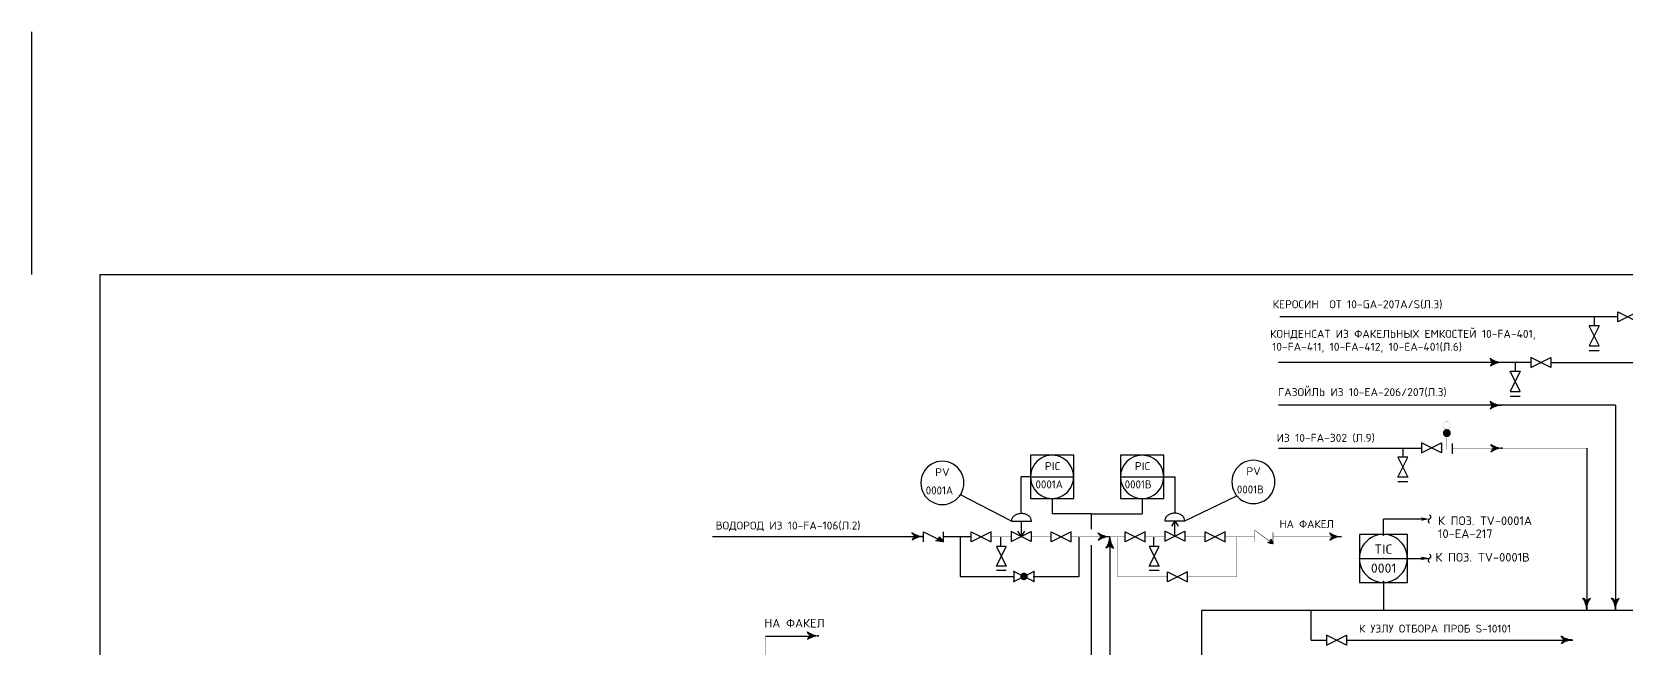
# Model space of a CAD drawing. Extents: x 270 to 589, y 86 to 206.
# Drawn here: x 269.98 to 295.87, y 109.53 to 119.53 of the extents above; entities that cross this region are included whole.
import ezdxf
from ezdxf.enums import TextEntityAlignment as Align

# ---------------------------------------------------------------- set-up
doc = ezdxf.new("R2010")
doc.units = 0
doc.header["$MEASUREMENT"] = 0
for name, pattern in [('HANDRAIL', [2, 1.5, -0.25, 0, -0.25]), ('HIDDEN', [0.125, 0.0625, -0.0625]), ('SDASH', [0.09375, 0.046875, -0.046875])]:
    doc.linetypes.add(name, pattern=pattern)
doc.layers.get('0').update_dxf_attribs({"linetype": 'CONTINUOUS'})
for name, color, linetype in [('IN-ATTRIBS', 7, 'CONTINUOUS'), ('IN-ELECTRICAL', 7, 'HIDDEN'), ('IN-INSTRUMENT', 7, 'SDASH'), ('IN-MIN-PROC', 7, 'CONTINUOUS'), ('IN-PNEUMATIC', 7, 'CONTINUOUS'), ('АРМАТУРА', 2, 'CONTINUOUS')]:
    doc.layers.add(name, color=color, linetype=linetype)
doc.styles.add('ATTRIBS', font='SIMPLEX', dxfattribs={"width": 0.8, "height": 0.125})
doc.styles.add('NARROW', font='simplex', dxfattribs={"width": 0.75, "height": 0.1})
doc.styles.add('S1', font='SIMPLEX.shx')
doc.styles.add('SIMPLEX', font='SIMPLEX')

# ---------------------------------------------------------------- blocks, each defined once
blk = doc.blocks.new('BUBTEXT')
at = {"layer": 'IN-ATTRIBS'}
for p in [(0, 0.25), (-0.25, 0), (0, 0), (0.25, 0), (0, -0.25)]:
    blk.add_point(p, dxfattribs=at)
at = {"layer": 'IN-ATTRIBS', "flags": 1}
for tag, style, width, p in [('IDNUM', 'ATTRIBS', 0.8, (0.009, 0.584)), ('DWGNO', 'ATTRIBS', 0.8, (0.003, 0.447)), ('FILENO', 'ATTRIBS', 0.8, (-0.003, 0.311)), ('LOC', 'ATTRIBS', 0.8, (-0.08, -0.422)), ('SIG', 'ATTRIBS', 0.8, (-0.087, -0.563)), ('INSTALL', 'ATTRIBS', 0.8, (-0.087, -0.699)), ('SERV', 'ATTRIBS', 0.8, (-0.083, -0.838)), ('DATE', 'ATTRIBS', 0.8, (-0.088, -0.969)), ('CSYS', 'NARROW', 0.75, (-0.087, -1.243)), ('DES', 'NARROW', 0.75, (-0.087, -1.102))]:
    blk.add_attdef(tag, text='', height=0.1, dxfattribs=dict(at, style=style, width=width)).set_placement(p, align=Align.CENTER)
at = {"layer": 'IN-ATTRIBS', "style": 'ATTRIBS', "flags": 1}
blk.add_attdef('SYSCDI', text='', height=0.1, dxfattribs=at).set_placement((-0.312, 0.312), align=Align.RIGHT)
at = {"layer": 'IN-ATTRIBS', "style": 'S1'}
for tag, p in [('XT', (0.324, 0.257)), ('A1', (0.323, 0.115)), ('A2', (0.323, -0.035)), ('A3', (0.323, -0.185)), ('RES', (0.323, -0.342))]:
    blk.add_attdef(tag, p, '', height=0.1, dxfattribs=at)
at = {"layer": 'IN-ATTRIBS', "style": 'ATTRIBS'}
blk.add_attdef('SYSCDV', text='', height=0.1, dxfattribs=at).set_placement((-0.312, 0.141), align=Align.RIGHT)
at = {"layer": 'IN-ATTRIBS', "style": 'S1'}
for tag, p in [('INSTTYPE', (0, 0.05)), ('TAGNUM', (0.002, -0.156)), ('MD', (0.402, -0.565)), ('SZ', (0.402, -0.696))]:
    blk.add_attdef(tag, text='', height=0.1, dxfattribs=at).set_placement(p, align=Align.CENTER)
blk = doc.blocks.new('VALVTEXT')
at = {"layer": 'IN-ATTRIBS'}
for p in [(0, 0.0625), (0, 0), (0.25, 0.0625), (0.25, 0), (0, -0.0625), (0.25, -0.0625)]:
    blk.add_point(p, dxfattribs=at)
at = {"layer": 'IN-ATTRIBS', "style": 'S1', "flags": 1}
for tag, p in [('IDNUM', (0.125, 0.5625)), ('DWGNO', (0.125, 0.4375)), ('FILENO', (0.125, 0.3125))]:
    blk.add_attdef(tag, text='', height=0.1, dxfattribs=at).set_placement(p, align=Align.CENTER)
at = {"layer": 'IN-ATTRIBS', "style": 'S1'}
for tag, p in [('MODE', (0.125, 0.078125)), ('SIZE', (0.125, -0.1875))]:
    blk.add_attdef(tag, text='', height=0.1, dxfattribs=at).set_placement(p, align=Align.CENTER)
blk = doc.blocks.new('-ARROW')
blk.add_line((0.085, 0), (0.125, 0))
for points in [[(0.085, 0), (0, 0), (0.085, 0), (0.124, 0.025)], [(0.085, 0), (0, 0), (0.085, 0), (0.124, -0.025)]]:
    blk.add_solid(points)

msp = doc.modelspace()

# ---------------------------------------------------------------- hatches: boundary and pattern name
at = {"linetype": 'CONTINUOUS'}
h = msp.add_hatch(dxfattribs=at)
h.set_pattern_fill('ANSI31', color=2, scale=0.00013, style=0)
h.set_pattern_definition([(45, (240.476524997, -97.779131238), (-1.14904851943e-05, 1.14904851943e-05), [])])
h.paths.add_polyline_path([(284.787, 111.261), (284.664, 111.273), (284.711, 111.3), (284.716, 111.338)])

# ---------------------------------------------------------------- linework, layer by layer
at = {"color": 6}
msp.add_line((271.084, 115.597), (271.084, 90.258), dxfattribs=at)
at = {"color": 6, "linetype": 'CONTINUOUS'}
msp.add_line((271.084, 115.597), (567.702, 115.597, 0.558), dxfattribs=at)
at = {"color": 2}
for p, q in [((295.438, 114.766), (295.275, 114.441)), ((295.438, 114.766), (295.275, 114.766)), ((295.438, 114.441), (295.275, 114.766)), ((295.275, 114.441), (295.438, 114.441)), ((295.275, 114.366), (295.438, 114.366)), ((294.154, 113.701), (293.991, 114.026)), ((293.991, 114.026), (294.154, 114.026)), ((294.154, 114.026), (293.991, 113.701)), ((293.991, 113.701), (294.154, 113.701)), ((293.991, 113.625), (294.154, 113.625)), ((292.164, 112.309), (292.327, 112.634)), ((292.164, 112.634), (292.327, 112.309)), ((292.327, 112.634), (292.164, 112.634)), ((292.327, 112.309), (292.164, 112.309)), ((292.327, 112.233), (292.164, 112.233)), ((288.381, 111.6), (288.706, 111.6)), ((284.462, 111.423), (284.787, 111.261)), ((284.462, 111.261), (284.462, 111.423)), ((284.787, 111.261), (284.787, 111.423)), ((285.89, 111.596), (286.215, 111.596))]:
    msp.add_line(p, q, dxfattribs=at)
at = {"color": 3, "linetype": 'CONTINUOUS'}
for p, q in [((295.356, 114.91), (295.356, 114.766)), ((295.701, 113.474), (290.228, 113.474)), ((295.701, 113.474), (295.701, 110.147)), ((288.98, 110.147), (298.688, 110.147)), ((288.98, 108.41), (288.98, 110.147))]:
    msp.add_line(p, q, dxfattribs=at)
at = {"color": 5, "linetype": 'CONTINUOUS'}
for p, q in [((294.327, 114.17), (290.228, 114.17)), ((294.072, 114.17), (294.072, 114.026)), ((294.652, 114.17), (296.168, 114.17)), ((292.246, 112.778), (292.246, 112.634)), ((295.233, 112.778), (295.233, 110.147)), ((281.033, 111.343), (283.97, 111.343)), ((286.992, 110.697), (286.992, 111.338)), ((290.76, 109.665), (290.76, 110.147)), ((281.895, 109.725), (282.622, 109.725)), ((290.76, 109.665), (291.006, 109.665)), ((291.331, 109.665), (295.006, 109.665)), ((294.881, 109.665), (294.846, 109.665))]:
    msp.add_line(p, q, dxfattribs=at)
at = {"color": 5}
for p, q in [((292.373, 112.782), (292.373, 112.782)), ((285.72, 111.184), (285.72, 111.342)), ((288.203, 111.184), (288.203, 111.342))]:
    msp.add_line(p, q, dxfattribs=at)
at = {"color": 2, "linetype": 'CONTINUOUS'}
for p, q in [((293.046, 112.853), (293.046, 112.685)), ((286.051, 111.345), (286.051, 111.596)), ((288.542, 111.349), (288.542, 111.595)), ((284.664, 111.273), (284.711, 111.3)), ((284.787, 111.261), (284.664, 111.273)), ((284.711, 111.3), (284.716, 111.338)), ((284.716, 111.338), (284.787, 111.261)), ((290.052, 111.247), (290.096, 111.253)), ((290.137, 111.226), (290.052, 111.247)), ((290.065, 111.248), (290.092, 111.239)), ((290.075, 111.247), (290.065, 111.248)), ((290.067, 111.249), (290.079, 111.246)), ((290.068, 111.245), (290.067, 111.249)), ((290.077, 111.245), (290.068, 111.245)), ((290.093, 111.251), (290.075, 111.247)), ((290.086, 111.246), (290.077, 111.245)), ((290.079, 111.246), (290.084, 111.248)), ((290.084, 111.248), (290.09, 111.249)), ((290.086, 111.245), (290.094, 111.248)), ((290.098, 111.246), (290.086, 111.246)), ((290.092, 111.239), (290.086, 111.245)), ((290.103, 111.241), (290.088, 111.244)), ((290.088, 111.244), (290.089, 111.243)), ((290.089, 111.243), (290.101, 111.238)), ((290.09, 111.249), (290.095, 111.249)), ((290.1, 111.248), (290.093, 111.251)), ((290.094, 111.248), (290.101, 111.244)), ((290.095, 111.249), (290.1, 111.244)), ((290.096, 111.253), (290.098, 111.298)), ((290.097, 111.3), (290.134, 111.237)), ((290.098, 111.298), (290.108, 111.253)), ((290.098, 111.285), (290.101, 111.27)), ((290.1, 111.277), (290.098, 111.285)), ((290.098, 111.273), (290.101, 111.266)), ((290.1, 111.268), (290.098, 111.273)), ((290.108, 111.251), (290.098, 111.246)), ((290.103, 111.27), (290.1, 111.277)), ((290.102, 111.266), (290.1, 111.268)), ((290.1, 111.263), (290.111, 111.259)), ((290.101, 111.26), (290.1, 111.263)), ((290.1, 111.246), (290.1, 111.248)), ((290.11, 111.24), (290.1, 111.246)), ((290.1, 111.244), (290.11, 111.235)), ((290.101, 111.266), (290.109, 111.27)), ((290.101, 111.27), (290.101, 111.26)), ((290.101, 111.244), (290.108, 111.238)), ((290.101, 111.238), (290.123, 111.233)), ((290.102, 111.288), (290.117, 111.264)), ((290.105, 111.278), (290.102, 111.288)), ((290.113, 111.254), (290.102, 111.266)), ((290.104, 111.28), (290.103, 111.27)), ((290.11, 111.243), (290.103, 111.241)), ((290.11, 111.272), (290.104, 111.28)), ((290.106, 111.274), (290.105, 111.278)), ((290.108, 111.238), (290.106, 111.274)), ((290.111, 111.266), (290.106, 111.26)), ((290.108, 111.253), (290.11, 111.272)), ((290.114, 111.258), (290.108, 111.251)), ((290.109, 111.273), (290.112, 111.265)), ((290.109, 111.27), (290.109, 111.273)), ((290.11, 111.235), (290.11, 111.243)), ((290.123, 111.233), (290.11, 111.24)), ((290.112, 111.265), (290.111, 111.266)), ((290.111, 111.259), (290.123, 111.249)), ((290.113, 111.266), (290.114, 111.264)), ((290.113, 111.259), (290.113, 111.266)), ((290.123, 111.249), (290.113, 111.259)), ((290.131, 111.239), (290.113, 111.254)), ((290.114, 111.264), (290.12, 111.257)), ((290.119, 111.25), (290.114, 111.258)), ((290.117, 111.264), (290.131, 111.239)), ((290.125, 111.245), (290.119, 111.25)), ((290.12, 111.257), (290.123, 111.249)), ((290.123, 111.249), (290.125, 111.245)), ((290.134, 111.237), (290.137, 111.228)), ((290.137, 111.228), (290.137, 111.226)), ((285.645, 110.797), (285.804, 110.797)), ((288.127, 110.797), (288.287, 110.797))]:
    msp.add_line(p, q, dxfattribs=at)
at = {"color": 7, "linetype": 'CONTINUOUS'}
for p, q in [((286.05, 111.967), (286.05, 112.313)), ((286.201, 112.313), (286.05, 112.313)), ((287.661, 112.313), (288.55, 112.313)), ((288.55, 111.967), (288.55, 112.313)), ((286.552, 111.962), (286.552, 111.713)), ((288.012, 111.962), (288.012, 111.713)), ((287.187, 111.713), (286.552, 111.713)), ((287.187, 111.713), (287.187, 111.464)), ((287.187, 111.713), (288.012, 111.713)), ((288.543, 111.6), (288.487, 111.512)), ((288.543, 111.6), (288.599, 111.512)), ((292.532, 111.628), (291.932, 111.628)), ((291.932, 111.38), (291.932, 111.628)), ((286.051, 111.345), (285.995, 111.434)), ((286.051, 111.345), (286.107, 111.434)), ((287.187, 111.202), (287.187, 108.034)), ((292.322, 110.99), (292.681, 110.99))]:
    msp.add_line(p, q, dxfattribs=at)
at = {"linetype": 'CONTINUOUS'}
for p, q in [((286.201, 112.313), (286.903, 112.313)), ((287.661, 112.313), (288.363, 112.313)), ((291.542, 110.99), (292.322, 110.99))]:
    msp.add_line(p, q, dxfattribs=at)
at = {"color": 5, "linetype": 'HANDRAIL'}
for p, q in [((283.97, 111.343), (284.462, 111.343)), ((284.787, 111.343), (285.237, 111.343))]:
    msp.add_line(p, q, dxfattribs=at)
at = {"color": 2}
for points in [[(296.061, 114.991), (295.736, 114.829), (295.736, 114.991), (296.061, 114.829)], [(294.327, 114.088), (294.652, 114.251), (294.652, 114.088), (294.327, 114.251)], [(292.873, 112.701), (292.548, 112.864), (292.548, 112.701), (292.873, 112.864)], [(285.562, 111.423), (285.237, 111.26), (285.237, 111.423), (285.562, 111.26)], [(285.888, 111.264), (286.213, 111.426), (286.213, 111.264), (285.888, 111.426)], [(286.862, 111.423), (286.537, 111.26), (286.537, 111.423), (286.862, 111.26)], [(288.062, 111.423), (287.737, 111.261), (287.737, 111.423), (288.062, 111.261)], [(288.379, 111.268), (288.704, 111.43), (288.704, 111.268), (288.379, 111.43)], [(289.362, 111.423), (289.037, 111.261), (289.037, 111.423), (289.362, 111.261)], [(288.751, 110.772), (288.426, 110.61), (288.426, 110.772), (288.751, 110.61)], [(291.331, 109.584), (291.006, 109.746), (291.006, 109.584), (291.331, 109.746)]]:
    msp.add_lwpolyline(points, close=True, dxfattribs=at)
at = {"color": 5}
for points in [[(293.852, 114.17, -0.150368), (293.664, 114.232)], [(293.727, 114.17, -0.206864), (293.664, 114.232)], [(293.727, 114.17, 0.206864), (293.664, 114.107)], [(293.738, 112.778, -0.206864), (293.675, 112.84, -0.206864)], [(293.863, 112.778, 0.150368), (293.675, 112.715, 0.150368)], [(293.738, 112.778, 0.206864), (293.675, 112.715, 0.206864)], [(284.337, 111.346, -0.206864), (284.275, 111.408)], [(284.462, 111.346, 0.150368), (284.275, 111.283)], [(284.337, 111.346, 0.206864), (284.275, 111.283)], [(287.362, 111.342, -0.206864), (287.3, 111.405)], [(287.487, 111.342, 0.150368), (287.3, 111.28)], [(287.362, 111.342, 0.206864), (287.3, 111.28)], [(287.487, 111.342, 0.150368), (287.55, 111.155)], [(291.123, 111.342, -0.206864), (291.06, 111.405)], [(291.248, 111.342, 0.150368), (291.06, 111.28)], [(291.123, 111.342, 0.206864), (291.06, 111.28)], [(287.487, 111.217, -0.206864), (287.425, 111.155)], [(287.487, 111.217, 0.206864), (287.55, 111.155)], [(295.233, 110.283, 0.206864), (295.171, 110.346, 0.206864)], [(295.233, 110.158, -0.150368), (295.296, 110.346, -0.150368)], [(295.233, 110.283, -0.206864), (295.296, 110.346, -0.206864)], [(282.638, 109.733, -0.206864), (282.575, 109.796, -0.206864)], [(282.638, 109.733, 0.206864), (282.575, 109.671, 0.206864)], [(282.763, 109.733, 0.150368), (282.575, 109.671, 0.150368)], [(295.006, 109.665, -0.150368), (294.819, 109.727)], [(294.881, 109.665, -0.206864), (294.819, 109.727)], [(294.881, 109.665, 0.206864), (294.819, 109.602)]]:
    msp.add_lwpolyline(points, format="xyb", dxfattribs=at)
at = {"color": 3}
for points in [[(293.852, 113.474, -0.150368), (293.664, 113.536)], [(293.727, 113.474, -0.206864), (293.664, 113.536)], [(293.727, 113.474, 0.206864), (293.664, 113.411)], [(295.701, 110.283, 0.206864), (295.638, 110.346, 0.206864)], [(295.701, 110.283, -0.206864), (295.763, 110.346, -0.206864)], [(295.701, 110.158, -0.150368), (295.763, 110.346, -0.150368)]]:
    msp.add_lwpolyline(points, format="xyb", dxfattribs=at)
at = {"color": 2}
for points, const_width in [([(293.025, 113.148, 1), (292.898, 113.148, 1)], 0.0025), ([(292.994, 113.023, 1), (292.929, 113.023, 1)], 0.065), ([(286.062, 110.697, 1), (286.123, 110.697, 1)], 0.0609)]:
    msp.add_lwpolyline(points, format="xyb", close=True, dxfattribs=dict(at, const_width=const_width))
at = {"color": 2, "const_width": 0.005}
msp.add_lwpolyline([(292.961, 112.96), (292.961, 112.755)], dxfattribs=at)
for points in [[(286.903, 112.259), (286.903, 112.664), (286.201, 112.664), (286.201, 112.034)], [(288.363, 112.259), (288.363, 112.664), (287.661, 112.664), (287.661, 112.259)], [(286.201, 112.034), (286.201, 111.962), (286.903, 111.962), (286.903, 112.313)], [(287.661, 112.259), (287.661, 111.962), (288.363, 111.962), (288.363, 112.259)], [(292.322, 110.93), (292.322, 111.38), (291.542, 111.38), (291.542, 110.681)], [(291.542, 110.681), (291.542, 110.6), (292.322, 110.6), (292.322, 110.93)]]:
    msp.add_lwpolyline(points)
at = {"color": 2}
for points in [[(286.215, 111.596, 0.126822), (286.203, 111.641, 0.10607), (286.167, 111.683, 0.085783), (286.116, 111.708, 0.075445), (286.052, 111.718, 0.075445), (285.988, 111.708, 0.085783), (285.937, 111.683, 0.10607), (285.901, 111.641, 0.126822), (285.89, 111.596)], [(288.706, 111.6, 0.126822), (288.694, 111.645, 0.10607), (288.658, 111.687, 0.085783), (288.607, 111.712, 0.075445), (288.543, 111.722, 0.075445), (288.479, 111.712, 0.085783), (288.428, 111.687, 0.10607), (288.392, 111.645, 0.126822), (288.381, 111.6)]]:
    msp.add_lwpolyline(points, format="xyb", dxfattribs=at)
at = {"color": 2, "linetype": 'CONTINUOUS', "const_width": 0.0078}
for points in [[(289.836, 111.444), (289.839, 111.444), (289.839, 111.28)], [(289.843, 111.446), (290.139, 111.227), (290.139, 111.415)], [(289.839, 111.285), (289.839, 111.259)]]:
    msp.add_lwpolyline(points, dxfattribs=at)
at = {"color": 2}
for points in [[(286.038, 110.725), (285.93, 110.779), (285.93, 110.616), (286.038, 110.67)], [(286.147, 110.725), (286.255, 110.779), (286.255, 110.616), (286.147, 110.67)]]:
    msp.add_lwpolyline(points, dxfattribs=at)
at = {"color": 5, "linetype": 'HANDRAIL', "const_width": 0.006}
msp.add_lwpolyline([(281.895, 109.163), (281.895, 109.725)], dxfattribs=at)
at = {"color": 5, "linetype": 'CONTINUOUS'}
for points, const_width in [([(294.832, 109.665), (294.881, 109.665)], 0.006), ([(294.861, 109.665), (294.861, 109.665)], 0.04)]:
    msp.add_lwpolyline(points, dxfattribs=dict(at, const_width=const_width))
at = {"color": 5}
for centre, start, end in [((293.859, 113.834), 91.3322, 125.5377), ((293.871, 113.114), 234.4623, 268.6678), ((284.47, 111.682), 234.4623, 268.6678), ((287.495, 111.678), 234.4623, 268.6678), ((287.152, 111.35), 324.4623, 358.6678), ((291.256, 111.678), 234.4623, 268.6678), ((294.897, 110.15), 1.3322, 35.5377), ((282.771, 110.069), 234.4623, 268.6678), ((295.014, 109.329), 91.3322, 125.5377)]:
    msp.add_arc(centre, 0.336, start, end, dxfattribs=at)
at = {"color": 3}
for centre, start, end in [((293.859, 113.138), 91.3322, 125.5377), ((295.365, 110.15), 1.3322, 35.5377)]:
    msp.add_arc(centre, 0.336, start, end, dxfattribs=at)
for centre, radius, start, end in [((286.55, 112.315), 0.349, 359.6296, 180.3704), ((288.012, 112.313), 0.351, 0, 180), ((284.768, 112.218), 0.349, 359.6296, 180.3704), ((289.82, 112.233), 0.349, 359.6296, 180.3704), ((284.768, 112.213), 0.349, 179.6296, 0.3704), ((286.55, 112.311), 0.349, 179.6296, 0.3704), ((288.012, 112.313), 0.351, 180, 0), ((289.82, 112.228), 0.349, 179.6296, 0.3704), ((292.692, 111.595), 0.0341, 108.4319, 251.5681), ((292.671, 111.66), 0.0341, 288.4319, 71.5681), ((291.93, 110.993), 0.388, 359.6296, 180.3704), ((291.93, 110.988), 0.388, 179.6296, 0.3704), ((292.692, 110.958), 0.0341, 108.4319, 251.5681), ((292.671, 111.023), 0.0341, 288.4319, 71.5681)]:
    msp.add_arc(centre, radius, start, end)
at = {"color": 5}
for points in [[(293.698, 114.211), (293.672, 114.216), (293.664, 114.232)], [(293.734, 114.194), (293.683, 114.201), (293.698, 114.211), (293.672, 114.216)], [(293.772, 114.181), (293.696, 114.188), (293.734, 114.194), (293.683, 114.201)], [(293.812, 114.173), (293.71, 114.178), (293.772, 114.181), (293.696, 114.188)], [(293.698, 114.128), (293.672, 114.123), (293.664, 114.107)], [(293.734, 114.146), (293.683, 114.138), (293.698, 114.128), (293.672, 114.123)], [(293.772, 114.158), (293.696, 114.151), (293.734, 114.146), (293.683, 114.138)], [(293.812, 114.166), (293.71, 114.162), (293.772, 114.158), (293.696, 114.151)], [(293.852, 114.17), (293.727, 114.17), (293.812, 114.173), (293.71, 114.178)], [(293.852, 114.17), (293.727, 114.17), (293.812, 114.166), (293.71, 114.162)], [(293.709, 112.819), (293.683, 112.824), (293.675, 112.84)], [(293.709, 112.736), (293.683, 112.731), (293.675, 112.715)], [(293.745, 112.802), (293.694, 112.809), (293.709, 112.819), (293.683, 112.824)], [(293.745, 112.754), (293.694, 112.746), (293.709, 112.736), (293.683, 112.731)], [(293.783, 112.789), (293.707, 112.796), (293.745, 112.802), (293.694, 112.809)], [(293.783, 112.766), (293.707, 112.759), (293.745, 112.754), (293.694, 112.746)], [(293.823, 112.781), (293.721, 112.786), (293.783, 112.789), (293.707, 112.796)], [(293.823, 112.774), (293.721, 112.77), (293.783, 112.766), (293.707, 112.759)], [(293.863, 112.778), (293.738, 112.778), (293.823, 112.781), (293.721, 112.786)], [(293.863, 112.778), (293.738, 112.778), (293.823, 112.774), (293.721, 112.77)], [(284.308, 111.387), (284.283, 111.392), (284.275, 111.408)], [(284.345, 111.37), (284.293, 111.377), (284.308, 111.387), (284.283, 111.392)], [(284.383, 111.357), (284.306, 111.365), (284.345, 111.37), (284.293, 111.377)], [(284.422, 111.349), (284.321, 111.354), (284.383, 111.357), (284.306, 111.365)], [(284.422, 111.343), (284.321, 111.338), (284.383, 111.335), (284.306, 111.327)], [(284.462, 111.346), (284.337, 111.346), (284.422, 111.349), (284.321, 111.354)], [(284.462, 111.346), (284.337, 111.346), (284.422, 111.343), (284.321, 111.338)], [(287.334, 111.383), (287.308, 111.388), (287.3, 111.405)], [(287.37, 111.366), (287.319, 111.374), (287.334, 111.383), (287.308, 111.388)], [(287.408, 111.354), (287.331, 111.361), (287.37, 111.366), (287.319, 111.374)], [(287.448, 111.346), (287.346, 111.35), (287.408, 111.354), (287.331, 111.361)], [(287.448, 111.339), (287.346, 111.334), (287.408, 111.331), (287.331, 111.324)], [(287.487, 111.342), (287.362, 111.342), (287.448, 111.346), (287.346, 111.35)], [(287.487, 111.342), (287.362, 111.342), (287.448, 111.339), (287.346, 111.334)], [(287.487, 111.342), (287.487, 111.217), (287.484, 111.302), (287.479, 111.201)], [(287.487, 111.342), (287.487, 111.217), (287.491, 111.302), (287.496, 111.201)], [(291.094, 111.383), (291.068, 111.388), (291.06, 111.405)], [(291.13, 111.366), (291.079, 111.374), (291.094, 111.383), (291.068, 111.388)], [(291.168, 111.354), (291.092, 111.361), (291.13, 111.366), (291.079, 111.374)], [(291.208, 111.346), (291.106, 111.35), (291.168, 111.354), (291.092, 111.361)], [(291.208, 111.339), (291.106, 111.334), (291.168, 111.331), (291.092, 111.324)], [(291.248, 111.342), (291.123, 111.342), (291.208, 111.346), (291.106, 111.35)], [(291.248, 111.342), (291.123, 111.342), (291.208, 111.339), (291.106, 111.334)], [(284.308, 111.305), (284.283, 111.3), (284.275, 111.283)], [(284.345, 111.322), (284.293, 111.315), (284.308, 111.305), (284.283, 111.3)], [(284.383, 111.335), (284.306, 111.327), (284.345, 111.322), (284.293, 111.315)], [(287.334, 111.301), (287.308, 111.296), (287.3, 111.28)], [(287.37, 111.318), (287.319, 111.311), (287.334, 111.301), (287.308, 111.296)], [(287.408, 111.331), (287.331, 111.324), (287.37, 111.318), (287.319, 111.311)], [(287.446, 111.189), (287.441, 111.163), (287.425, 111.155)], [(287.463, 111.225), (287.456, 111.173), (287.446, 111.189), (287.441, 111.163)], [(287.476, 111.263), (287.469, 111.186), (287.463, 111.225), (287.456, 111.173)], [(287.484, 111.302), (287.479, 111.201), (287.476, 111.263), (287.469, 111.186)], [(287.491, 111.302), (287.496, 111.201), (287.499, 111.263), (287.506, 111.186)], [(287.499, 111.263), (287.506, 111.186), (287.512, 111.225), (287.519, 111.173)], [(287.512, 111.225), (287.519, 111.173), (287.529, 111.189), (287.534, 111.163)], [(287.529, 111.189), (287.534, 111.163), (287.55, 111.155)], [(291.094, 111.301), (291.068, 111.296), (291.06, 111.28)], [(291.13, 111.318), (291.079, 111.311), (291.094, 111.301), (291.068, 111.296)], [(291.168, 111.331), (291.092, 111.324), (291.13, 111.318), (291.079, 111.311)], [(295.192, 110.312), (295.187, 110.338), (295.171, 110.346)], [(295.209, 110.275), (295.202, 110.327), (295.192, 110.312), (295.187, 110.338)], [(295.222, 110.237), (295.214, 110.314), (295.209, 110.275), (295.202, 110.327)], [(295.23, 110.198), (295.225, 110.299), (295.222, 110.237), (295.214, 110.314)], [(295.236, 110.198), (295.241, 110.299), (295.245, 110.237), (295.252, 110.314)], [(295.245, 110.237), (295.252, 110.314), (295.257, 110.275), (295.265, 110.327)], [(295.257, 110.275), (295.265, 110.327), (295.274, 110.312), (295.279, 110.338)], [(295.274, 110.312), (295.279, 110.338), (295.296, 110.346)], [(295.233, 110.158), (295.233, 110.283), (295.23, 110.198), (295.225, 110.299)], [(295.233, 110.158), (295.233, 110.283), (295.236, 110.198), (295.241, 110.299)], [(282.609, 109.775), (282.583, 109.78), (282.575, 109.796)], [(282.609, 109.692), (282.583, 109.687), (282.575, 109.671)], [(282.646, 109.758), (282.594, 109.765), (282.609, 109.775), (282.583, 109.78)], [(282.646, 109.709), (282.594, 109.702), (282.609, 109.692), (282.583, 109.687)], [(282.684, 109.745), (282.607, 109.752), (282.646, 109.758), (282.594, 109.765)], [(282.684, 109.722), (282.607, 109.715), (282.646, 109.709), (282.594, 109.702)], [(282.723, 109.737), (282.622, 109.741), (282.684, 109.745), (282.607, 109.752)], [(282.723, 109.73), (282.622, 109.725), (282.684, 109.722), (282.607, 109.715)], [(282.763, 109.733), (282.638, 109.733), (282.723, 109.737), (282.622, 109.741)], [(282.763, 109.733), (282.638, 109.733), (282.723, 109.73), (282.622, 109.725)], [(294.853, 109.706), (294.827, 109.711), (294.819, 109.727)], [(294.853, 109.624), (294.827, 109.619), (294.819, 109.602)], [(294.889, 109.689), (294.838, 109.696), (294.853, 109.706), (294.827, 109.711)], [(294.889, 109.641), (294.838, 109.633), (294.853, 109.624), (294.827, 109.619)], [(294.927, 109.676), (294.85, 109.684), (294.889, 109.689), (294.838, 109.696)], [(294.927, 109.654), (294.85, 109.646), (294.889, 109.641), (294.838, 109.633)], [(294.966, 109.668), (294.865, 109.673), (294.927, 109.676), (294.85, 109.684)], [(294.966, 109.662), (294.865, 109.657), (294.927, 109.654), (294.85, 109.646)], [(295.006, 109.665), (294.881, 109.665), (294.966, 109.668), (294.865, 109.673)], [(295.006, 109.665), (294.881, 109.665), (294.966, 109.662), (294.865, 109.657)]]:
    msp.add_solid(points, dxfattribs=at)
at = {"color": 3}
for points in [[(293.698, 113.515), (293.672, 113.52), (293.664, 113.536)], [(293.698, 113.432), (293.672, 113.427), (293.664, 113.411)], [(293.734, 113.498), (293.683, 113.505), (293.698, 113.515), (293.672, 113.52)], [(293.734, 113.45), (293.683, 113.442), (293.698, 113.432), (293.672, 113.427)], [(293.772, 113.485), (293.696, 113.492), (293.734, 113.498), (293.683, 113.505)], [(293.772, 113.462), (293.696, 113.455), (293.734, 113.45), (293.683, 113.442)], [(293.812, 113.477), (293.71, 113.482), (293.772, 113.485), (293.696, 113.492)], [(293.812, 113.47), (293.71, 113.466), (293.772, 113.462), (293.696, 113.455)], [(293.852, 113.474), (293.727, 113.474), (293.812, 113.477), (293.71, 113.482)], [(293.852, 113.474), (293.727, 113.474), (293.812, 113.47), (293.71, 113.466)], [(295.659, 110.312), (295.654, 110.338), (295.638, 110.346)], [(295.677, 110.275), (295.669, 110.327), (295.659, 110.312), (295.654, 110.338)], [(295.689, 110.237), (295.682, 110.314), (295.677, 110.275), (295.669, 110.327)], [(295.697, 110.198), (295.693, 110.299), (295.689, 110.237), (295.682, 110.314)], [(295.704, 110.198), (295.709, 110.299), (295.712, 110.237), (295.719, 110.314)], [(295.712, 110.237), (295.719, 110.314), (295.725, 110.275), (295.732, 110.327)], [(295.725, 110.275), (295.732, 110.327), (295.742, 110.312), (295.747, 110.338)], [(295.742, 110.312), (295.747, 110.338), (295.763, 110.346)], [(295.701, 110.158), (295.701, 110.283), (295.697, 110.198), (295.693, 110.299)], [(295.701, 110.158), (295.701, 110.283), (295.704, 110.198), (295.709, 110.299)]]:
    msp.add_solid(points, dxfattribs=at)
at = {"layer": 'IN-ATTRIBS', "color": 7}
for p in [(292.873, 112.845), (292.873, 112.782), (292.873, 112.72)]:
    msp.add_point(p, dxfattribs=at)
at = {"layer": 'IN-MIN-PROC', "color": 4, "linetype": 'CONTINUOUS'}
msp.add_line((269.98, 115.597, 0.061), (269.981, 119.535), dxfattribs=at)
at = {"layer": 'IN-MIN-PROC', "color": 3}
msp.add_line((295.736, 114.91), (290.249, 114.91), dxfattribs=at)
at = {"layer": 'IN-MIN-PROC', "color": 5}
for p, q in [((290.228, 112.778), (292.548, 112.778)), ((285.055, 111.338), (285.055, 110.697)), ((287.487, 111.217), (287.487, 107.562)), ((285.055, 110.697), (285.93, 110.697)), ((286.255, 110.697), (286.992, 110.697))]:
    msp.add_line(p, q, dxfattribs=at)
at = {"layer": 'IN-MIN-PROC', "color": 7, "linetype": 'CONTINUOUS'}
for p, q in [((285.89, 111.596), (285.06, 112.023)), ((288.706, 111.6), (289.553, 112.004))]:
    msp.add_line(p, q, dxfattribs=at)
at = {"layer": 'IN-MIN-PROC', "color": 7}
msp.add_line((291.932, 110.6), (291.932, 110.149), dxfattribs=at)
at = {"layer": 'IN-MIN-PROC', "color": 5, "const_width": 0.005}
for points in [[(293.046, 112.778), (295.233, 112.778)], [(285.562, 111.342), (285.894, 111.342)], [(286.208, 111.342), (286.537, 111.342)], [(286.862, 111.342), (287.356, 111.342)], [(287.19, 111.342), (287.362, 111.342)], [(287.487, 111.342), (287.737, 111.342)], [(287.612, 111.342), (287.612, 110.692), (288.425, 110.692)], [(288.062, 111.342), (288.383, 111.342)], [(288.704, 111.342), (289.037, 111.342)], [(289.362, 111.342), (289.841, 111.342)], [(289.55, 110.692), (289.55, 110.692), (289.55, 111.342)], [(290.139, 111.342), (291.13, 111.342)], [(288.751, 110.692), (289.55, 110.692)]]:
    msp.add_lwpolyline(points, dxfattribs=at)
at = {"layer": 'IN-PNEUMATIC', "color": 7}
for p, q in [((286.05, 111.718), (286.05, 111.967)), ((288.55, 111.722), (288.55, 111.967))]:
    msp.add_line(p, q, dxfattribs=at)
at = {"layer": 'АРМАТУРА', "color": 2}
for points in [[(285.645, 110.865), (285.804, 111.184), (285.645, 111.184), (285.804, 110.865)], [(288.127, 110.865), (288.287, 111.184), (288.128, 111.184), (288.287, 110.865)]]:
    msp.add_lwpolyline(points, close=True, dxfattribs=at)

# ---------------------------------------------------------------- block references
at = {"layer": 'IN-ELECTRICAL', "color": 7, "xscale": 1.2, "yscale": 1.2, "zscale": 1.2, "rotation": 180}
for p in [(292.681, 111.628), (292.681, 110.99)]:
    msp.add_blockref('-ARROW', p, dxfattribs=at)
at = {"layer": 'IN-INSTRUMENT', "color": 7}
ref = msp.add_blockref('BUBTEXT', (291.932, 110.99), dxfattribs=dict(at, xscale=1.56, yscale=1.5, zscale=1.56))
ref.add_attrib('INSTTYPE', 'TIC', dxfattribs={"layer": 'IN-ATTRIBS', "color": 7, "height": 0.15, "style": 'S1', "width": 1.04}).set_placement((291.932, 111.065), align=Align.CENTER)
ref.add_attrib('TAGNUM', '0001', dxfattribs={"layer": 'IN-ATTRIBS', "color": 7, "height": 0.15, "style": 'S1', "width": 1.04}).set_placement((291.935, 110.756), align=Align.CENTER)
at = {"layer": 'IN-MIN-PROC', "color": 2, "xscale": 1.3, "yscale": 1.3, "zscale": 1.3}
msp.add_blockref('VALVTEXT', (285.93, 110.697), dxfattribs=at)

# ---------------------------------------------------------------- texts
at = {"color": 1, "linetype": 'CONTINUOUS'}
for s, height, style, p in [('КЕРОСИН  ОТ 10-GA-207A/S(Л.3)', 0.13, 'SIMPLEX', (290.131, 115.049)), ('КОНДЕНСАТ ИЗ ФАКЕЛЬНЫХ ЕМКОСТЕЙ 10-FА-401, ', 0.13, 'SIMPLEX', (290.09, 114.569)), ('10-FА-411, 10-FA-412, 10-ЕА-401(Л.6)', 0.13, 'SIMPLEX', (290.124, 114.359)), ('ГАЗОЙЛЬ ИЗ 10-ЕА-206/207(Л.3)', 0.13, 'SIMPLEX', (290.219, 113.623)), ('ИЗ 10-FA-302 (Л.9)', 0.13, 'SIMPLEX', (290.197, 112.881)), ('ВОДОРОД ИЗ 10-FA-106(Л.2)', 0.13, 'SIMPLEX', (281.085, 111.458)), ('НА ФАКЕЛ', 0.1264, 'S1', (290.243, 111.484)), ('НА ФАКЕЛ', 0.1404, 'S1', (281.876, 109.868)), ('К УЗЛУ ОТБОРА ПРОБ S-10101', 0.1275, 'S1', (291.535, 109.786))]:
    msp.add_text(s, height=height, dxfattribs=dict(at, style=style)).set_placement(p)
at = {"color": 7, "linetype": 'CONTINUOUS', "style": 'SIMPLEX'}
for s, height, p in [('PV', 0.13, (284.652, 112.324)), ('PIC', 0.13, (286.434, 112.422)), ('PIC', 0.13, (287.894, 112.422)), ('PV', 0.13, (289.705, 112.339)), ('К ПОЗ. ТV-0001A', 0.1404, (292.817, 111.531)), ('10-ЕА-217', 0.1404, (292.817, 111.32)), ('К ПОЗ. TV-0001B', 0.1404, (292.776, 110.938))]:
    msp.add_text(s, height=height, dxfattribs=at).set_placement(p)
at = {"color": 7, "linetype": 'CONTINUOUS', "style": 'SIMPLEX', "width": 0.95}
for s, p in [('0001А', (284.498, 112.028)), ('0001А', (286.281, 112.126)), ('0001В', (287.729, 112.126)), ('0001B', (289.551, 112.043))]:
    msp.add_text(s, height=0.13, dxfattribs=at).set_placement(p)

doc.saveas('drawing.dxf')
